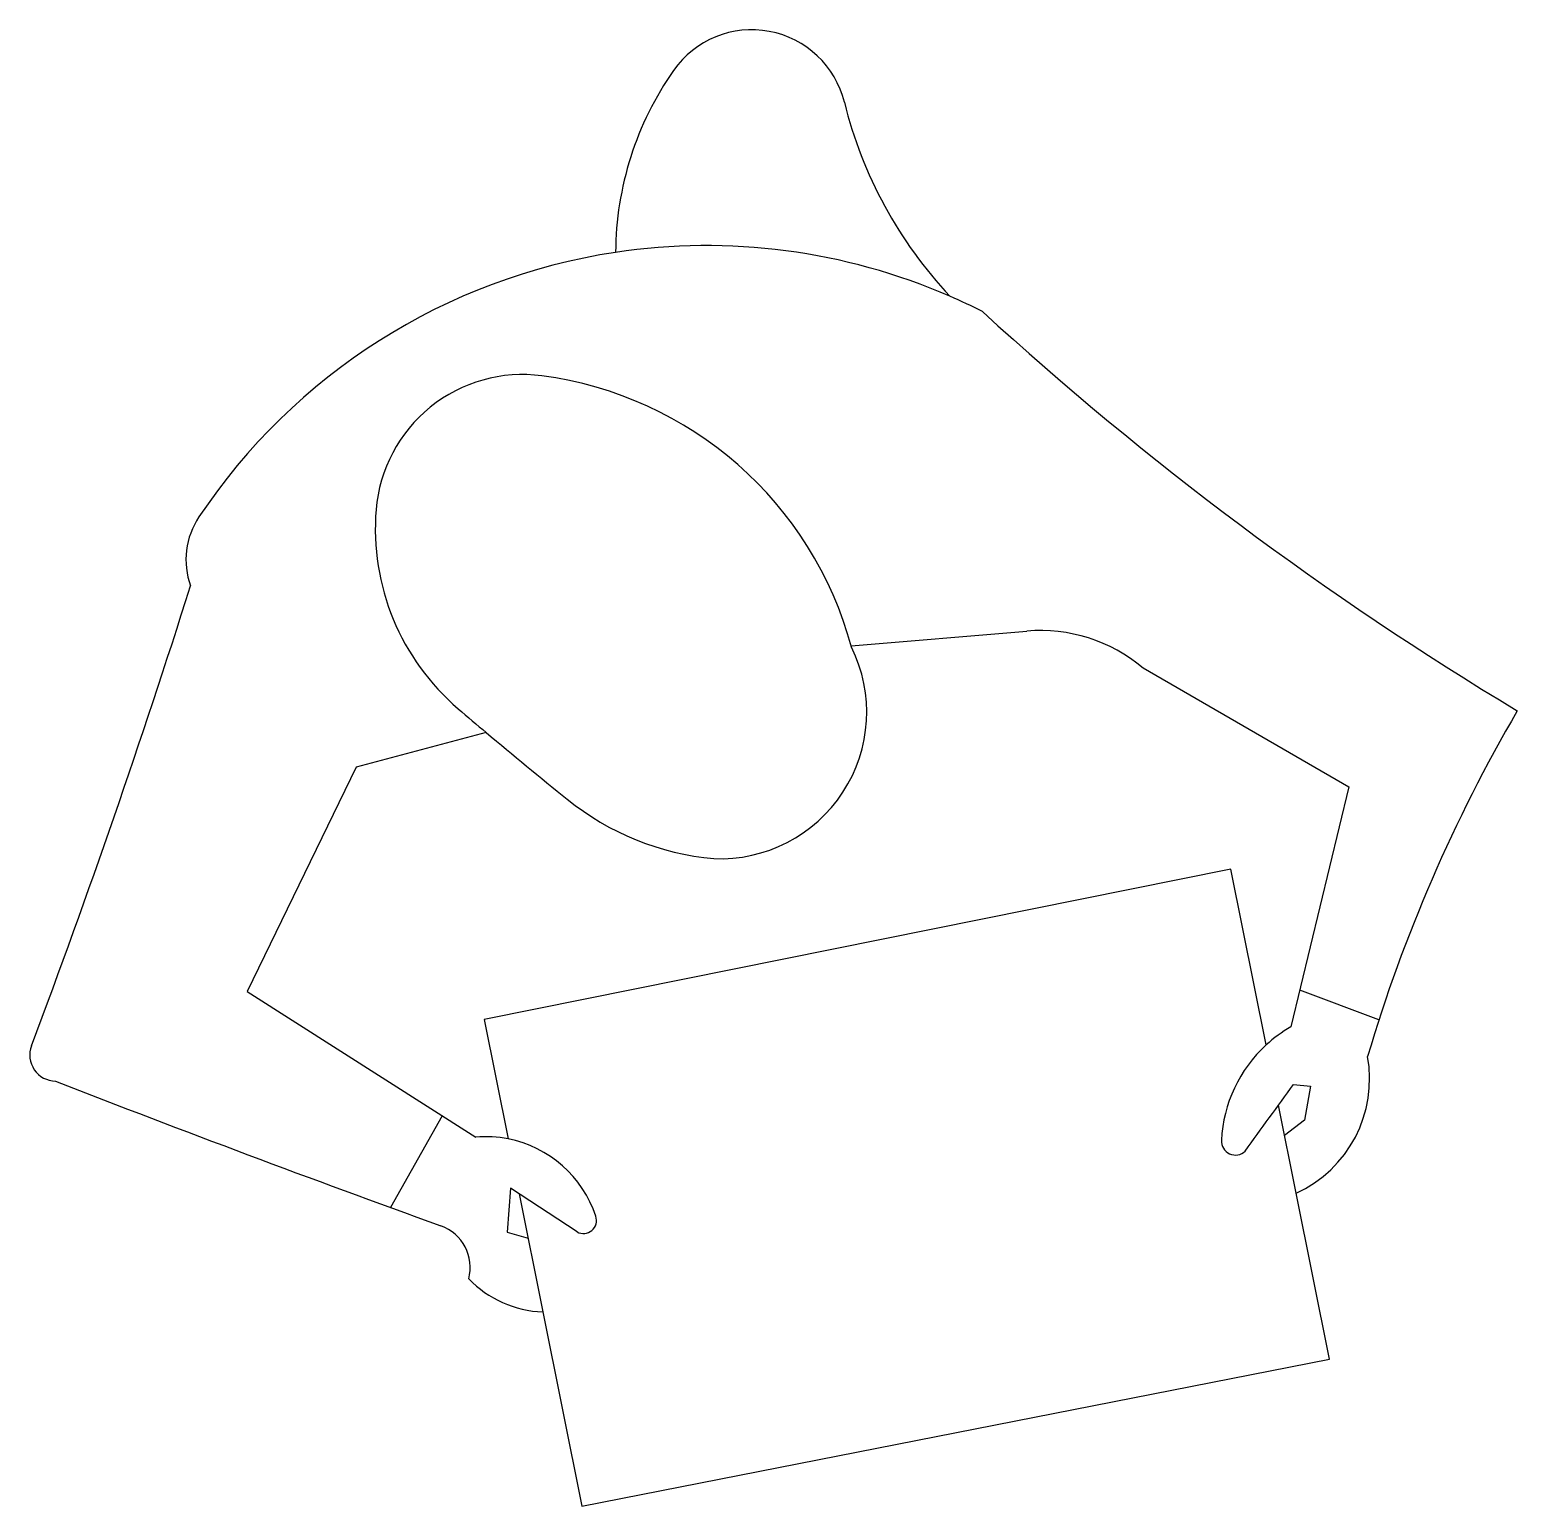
# Model space of a CAD drawing. Header units: millimetres. Extents: x 1029 to 1042.4, y 847.5 to 858.9.
# Drawn here: x 1029.483 to 1030.215, y 852.255 to 852.982 of the extents above; entities that cross this region are included whole.
import ezdxf

# ---------------------------------------------------------------- set-up
doc = ezdxf.new("R2010")
doc.units = ezdxf.units.MM
doc.layers.add('Mobiliario TöjiNN', color=7, linetype='Continuous')

msp = doc.modelspace()

# ---------------------------------------------------------------- linework, layer by layer
at = {"layer": 'Mobiliario TöjiNN'}
for p, q in [((1029.88712, 852.67892), (1029.9737, 852.68623)), ((1030.03086, 852.66803), (1030.13229, 852.60943)), ((1029.70743, 852.6362), (1029.64331, 852.61924)), ((1029.64331, 852.61924), (1029.58966, 852.50861)), ((1030.13229, 852.60943), (1030.10368, 852.49123)), ((1030.07413, 852.5689), (1029.70631, 852.49496)), ((1030.09153, 852.48235), (1030.07413, 852.5689)), ((1029.58966, 852.50861), (1029.70231, 852.43697)), ((1030.14707, 852.49472), (1030.10806, 852.50933)), ((1029.70631, 852.49496), (1029.71814, 852.43609)), ((1030.10492, 852.46289), (1030.11329, 852.46209)), ((1030.11329, 852.46209), (1030.11046, 852.44529)), ((1030.10625, 852.40932), (1030.09755, 852.45266)), ((1029.68572, 852.44752), (1029.66027, 852.40228)), ((1030.11046, 852.44529), (1030.10055, 852.43772)), ((1029.71938, 852.41175), (1029.71777, 852.39008)), ((1029.75215, 852.39024), (1029.71938, 852.41175)), ((1029.72359, 852.40898), (1029.73528, 852.35083)), ((1030.12265, 852.32753), (1030.10625, 852.40932)), ((1029.71777, 852.39008), (1029.72796, 852.38725)), ((1029.73528, 852.35083), (1029.75452, 852.25514)), ((1029.75452, 852.25514), (1030.12265, 852.32753))]:
    msp.add_line(p, q, dxfattribs=at)
for centre, radius, start, end in [((1029.83817, 852.93539), 0.04701, 13.87617, 144.96108), ((1029.9288, 852.87183), 0.15771, 144.96108, 179.67098), ((1030.09229, 852.99817), 0.21476, 193.87617, 223.21481), ((1029.81584, 852.57558), 0.30051, 66.47719, 98.56335), ((1029.81584, 852.57558), 0.30051, 98.56335, 146.27551), ((1029.81584, 852.57558), 0.30051, 63.09813, 66.47719), ((1031.06047, 854.05395), 1.64139, 227.51168, 239.00361), ((1029.72531, 852.74015), 0.07241, 82.46857, 175.31848), ((1029.71085, 852.63078), 0.18273, 15.06069, 82.46857), ((1029.59749, 852.72134), 0.03798, 146.27551, 199.76762), ((1029.76932, 852.73655), 0.11656, 175.31848, 229.50045), ((1025.33587, 854.04376), 4.43182, 339.366, 342.46487), ((1029.9803, 852.60808), 0.07842, 49.85311, 94.82664), ((1029.82263, 852.64625), 0.07216, 267.46106, 26.33329), ((1031.30374, 854.53316), 2.47924, 229.50045, 229.91886), ((1030.88801, 852.25455), 0.77889, 149.74811, 163.42556), ((1031.30374, 854.53316), 2.47924, 229.91886, 231.11232), ((1029.83157, 852.70787), 0.13426, 231.11232, 264.81224), ((1030.13764, 852.432), 0.06828, 119.82763, 132.48891), ((1029.49548, 852.47745), 0.01292, 159.366, 269.11688), ((1030.13764, 852.432), 0.06828, 132.48891, 177.09029), ((1030.08059, 852.46564), 0.06189, 294.49278, 10.32799), ((1032.39299, 859.89504), 7.97554, 248.695433, 250.151823), ((1013.44513, 864.45953), 20.52968, 324.129511, 324.242514), ((1029.70709, 852.37997), 0.05719, 78.86351, 94.79631), ((1029.70709, 852.37997), 0.05719, 18.38087, 78.86351), ((1030.07642, 852.43511), 0.00698, 177.09029, 313.55893), ((1029.67766, 852.37276), 0.02182, 345.01644, 70.15182), ((1029.75521, 852.39596), 0.00649, 241.83768, 18.38087), ((1029.73751, 852.40499), 0.0542, 224.33016, 267.63776)]:
    msp.add_arc(centre, radius, start, end, dxfattribs=at)

doc.saveas('drawing.dxf')
